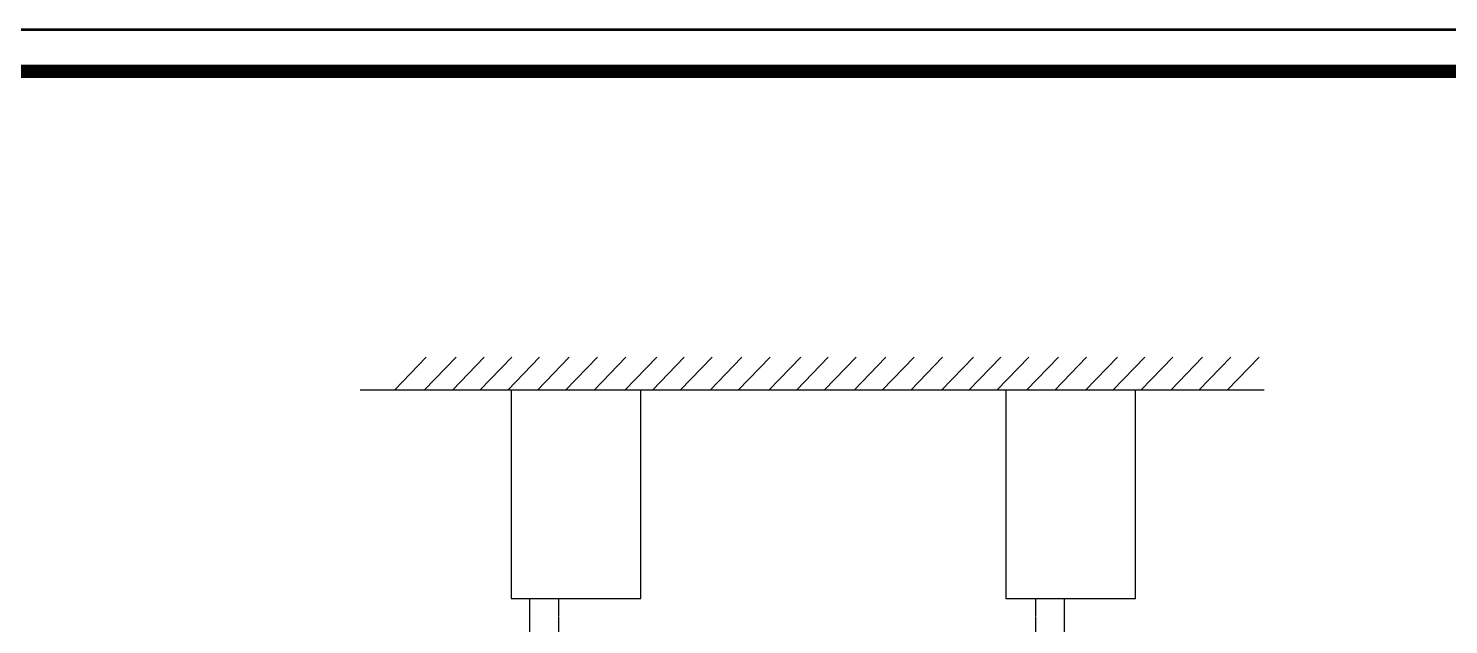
# Model space of a CAD drawing. Header units: millimetres. Extents: x -5096 to 255006, y -2833 to 77941.
# Drawn here: x 208293 to 219128, y 41028 to 45579 of the extents above; entities that cross this region are included whole.
import ezdxf

# ---------------------------------------------------------------- set-up
doc = ezdxf.new("R2010")
doc.units = ezdxf.units.MM
doc.linetypes.add('DASH', pattern=[0.35, 0.25, -0.1])
doc.layers.add('填充', color=7, linetype='Continuous', lineweight=9)

# ---------------------------------------------------------------- blocks, each defined once
blk = doc.blocks.new('A$C502410BE')
for p, q in [((12077, 14302), (12320, 14554)), ((12304, 14302), (12547, 14554)), ((12519, 14302), (12762, 14554)), ((12729, 14302), (12972, 14554)), ((12941, 14302), (13184, 14554)), ((13168, 14302), (13411, 14554)), ((13383, 14302), (13626, 14554)), ((13600, 14302), (13843, 14554)), ((13835, 14302), (14079, 14554)), ((14045, 14302), (14288, 14554)), ((14257, 14302), (14500, 14554)), ((14485, 14302), (14728, 14554)), ((14699, 14302), (14943, 14554)), ((14934, 14302), (15178, 14554)), ((15144, 14302), (15387, 14554)), ((15356, 14302), (15599, 14554)), ((15584, 14302), (15827, 14554)), ((15798, 14302), (16042, 14554)), ((16016, 14302), (16259, 14554)), ((16251, 14302), (16494, 14554)), ((16460, 14302), (16704, 14554)), ((16672, 14302), (16916, 14554)), ((16900, 14302), (17143, 14554)), ((17115, 14302), (17358, 14554)), ((17350, 14302), (17593, 14554)), ((17559, 14302), (17803, 14554)), ((17772, 14302), (18015, 14554)), ((17999, 14302), (18242, 14554)), ((18214, 14302), (18457, 14554)), ((18431, 14302), (18674, 14554)), ((18711, 14302), (11815, 14302)), ((12967, 14302), (12967, 12712)), ((13956, 12712), (13956, 14302)), ((16741, 14302), (16741, 12712)), ((17730, 12712), (17730, 14302)), ((12967, 12712), (13956, 12712)), ((13107, 12712), (13107, 5052)), ((16741, 12712), (17730, 12712)), ((17188, 5052), (17188, 12712))]:
    blk.add_line(p, q)
at = {"linetype": 'DASH'}
for p, q in [((13330, 12712), (13321, 5052)), ((16967, 12712), (16958, 5052))]:
    blk.add_line(p, q, dxfattribs=at)

msp = doc.modelspace()

# ---------------------------------------------------------------- linework, layer by layer
at = {"color": 0, "const_width": 100}
msp.add_lwpolyline([(223156.9, 45251.3), (223156.9, 24887.5), (195501.5, 24887.5), (195501.5, 45251.3), (223156.9, 45251.3)], dxfattribs=at)
at = {"layer": '填充', "color": 0, "const_width": 19.1}
msp.add_lwpolyline([(195001.5, 45569.4), (224701.5, 45569.4), (224701.5, 24569.4), (195001.5, 24569.4)], close=True, dxfattribs=at)

# ---------------------------------------------------------------- block references
msp.add_blockref('A$C502410BE', (199008.6, 28515))

doc.saveas('drawing.dxf')
